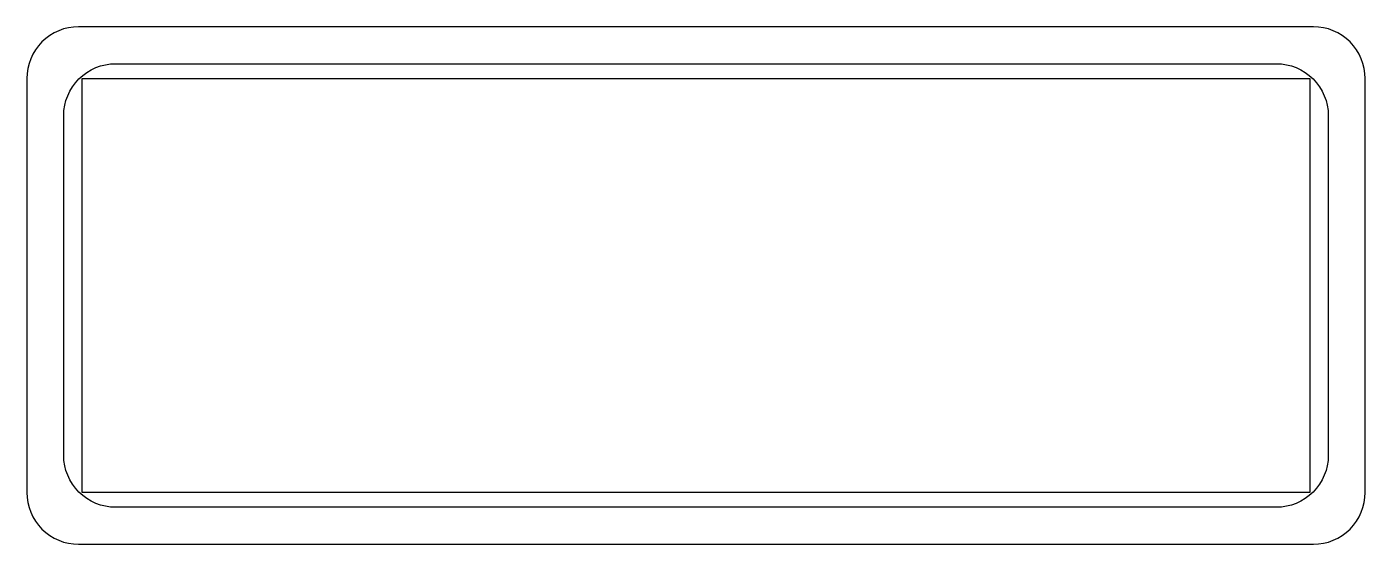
# Model space of a CAD drawing. Header units: millimetres. Extents: x -181 to 0, y -70 to 0.
import ezdxf

# ---------------------------------------------------------------- set-up
doc = ezdxf.new("R2010")
doc.units = ezdxf.units.MM
doc.layers.get('0').update_dxf_attribs({"linetype": 'CONTINUOUS'})

msp = doc.modelspace()

# ---------------------------------------------------------------- linework, layer by layer
for points in [[(0, -63), (0, -7, 0.414214), (-7, 0), (-174, 0, 0.414214), (-181, -7), (-181, -63, 0.414214), (-174, -70), (-7, -70, 0.414214)], [(-7, 0), (-174, 0, 0.414214), (-181, -7), (-181, -63, 0.414214), (-174, -70), (-7, -70, 0.414214), (0, -63), (0, -7, 0.414214)], [(-5, -12), (-5, -58, -0.414214), (-12, -65), (-169, -65, -0.414214), (-176, -58), (-176, -12, -0.414214), (-169, -5), (-12, -5, -0.414214)]]:
    msp.add_lwpolyline(points, format="xyb", close=True)
msp.add_lwpolyline([(-173.5, -7), (-7.5, -7), (-7.5, -63), (-173.5, -63)], close=True)

doc.saveas('drawing.dxf')
